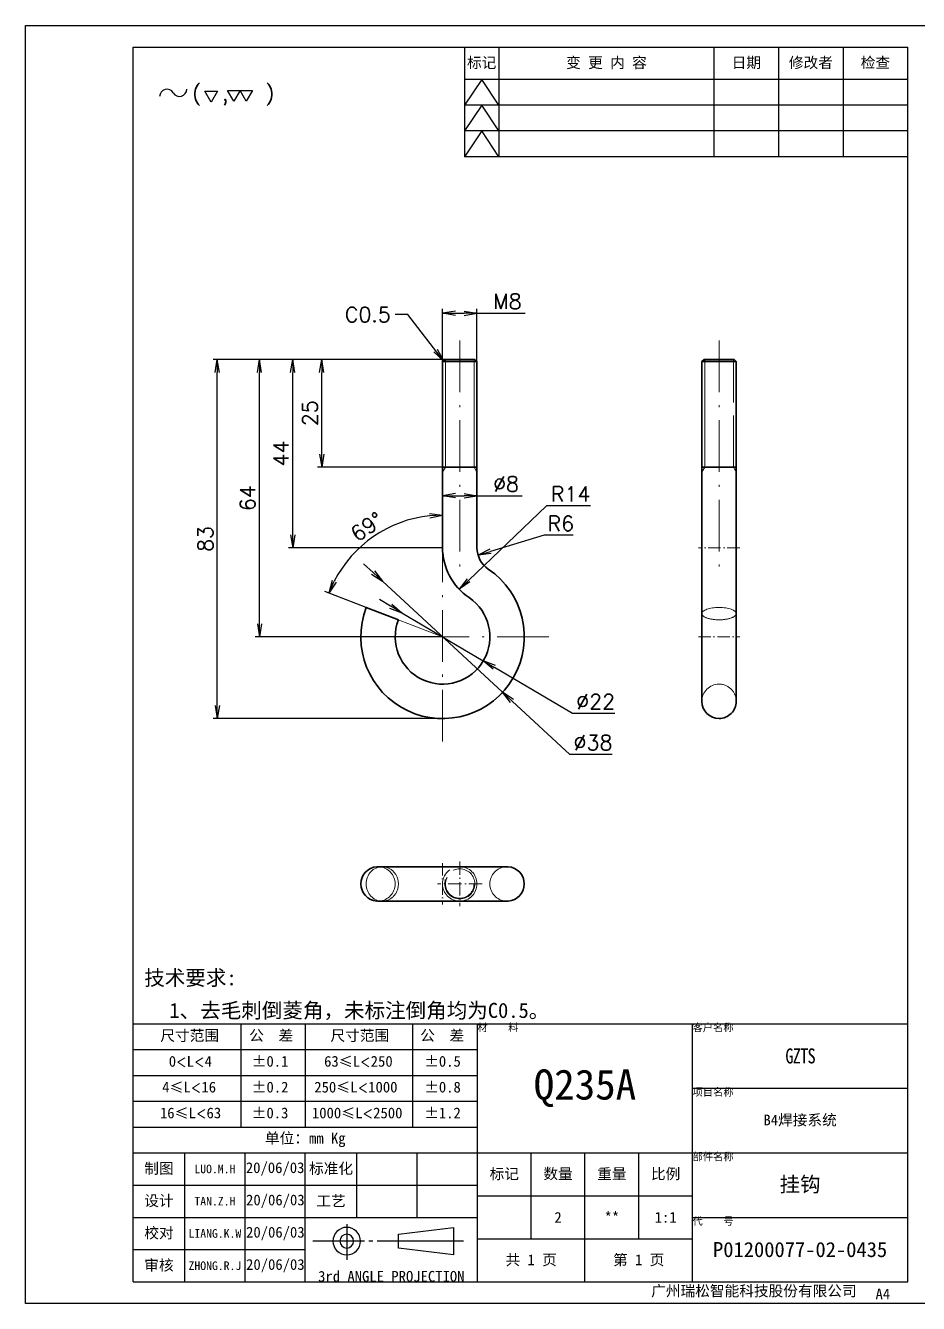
# Model space of a CAD drawing. Header units: millimetres. Extents: x -73083 to 81340, y -6859 to 6812.
# Drawn here: x 80389.9 to 80597.4, y -6859.1 to -6562.1 of the extents above; entities that cross this region are included whole.
import ezdxf

# ---------------------------------------------------------------- set-up
doc = ezdxf.new("R2010")
doc.units = ezdxf.units.MM
for name, pattern in [('AM_ISO02W050', [7.5, 6, -1.5]), ('AM_ISO08W050', [18, 12, -1.5, 3, -1.5]), ('CENTER-HOKUTO', [23, 20, -1, 1, -1]), ('DASHDOT', [18.5, 12, -3, 0.5, -3]), ('DASHED', [15, 12, -3]), ('DASHSPACE', [30, 12, -18]), ('PHANTOM2', [31.75, 15.875, -3.175, 3.175, -3.175, 3.175, -3.175])]:
    doc.linetypes.add(name, pattern=pattern)
for name, color, linetype in [('A4', 7, 'Continuous'), ('title_frame', 7, 'Continuous'), ('word_dim', 253, 'Continuous')]:
    doc.layers.add(name, color=color, linetype=linetype)
for name, color, linetype, lineweight in [('AM_7', 2, 'AM_ISO08W050', 25), ('AM_HID', 1, 'AM_ISO02W050', 25), ('SOLID LINE', 7, 'Continuous', 30)]:
    doc.layers.add(name, color=color, linetype=linetype, lineweight=lineweight)
doc.styles.get("Standard").update_dxf_attribs({"font": 'romans.shx', "bigfont": 'bigfont.shx'})
doc.dimstyles.new('STANDARD1-1', dxfattribs={"dimtxt": 3.5, "dimasz": 3, "dimexe": 1, "dimexo": 0, "dimgap": 1, "dimtad": 3, "dimdsep": 46, "dimtxsty": 'Standard', "dimblk1": 'OPEN', "dimblk2": 'OPEN', "dimsah": 1, "dimcen": 0, "dimclrd": 256, "dimclre": 256, "dimclrt": 3, "dimazin": 2, "dimtfac": 1, "dimtmove": 0, "dimatfit": 3, "dimldrblk": 'OPEN', "dimfxl": 0, "dimtolj": 1, "dimlwd": -1, "dimlwe": -1, "dimarcsym": 0})
doc.dimstyles.new('STANDARD1-1$3', dxfattribs={"dimtxt": 3.5, "dimasz": 3, "dimexe": 1, "dimexo": 0, "dimgap": 1, "dimtad": 3, "dimtoh": 1, "dimdsep": 46, "dimtxsty": 'Standard', "dimblk1": 'OPEN', "dimblk2": 'OPEN', "dimsah": 1, "dimcen": 0, "dimclrd": 256, "dimclre": 256, "dimclrt": 3, "dimazin": 2, "dimtfac": 1, "dimtmove": 0, "dimatfit": 3, "dimldrblk": 'OPEN', "dimfxl": 0, "dimtolj": 1, "dimlwd": 25, "dimlwe": 25, "dimarcsym": 0})
doc.dimstyles.new('STANDARD1-1$4', dxfattribs={"dimtxt": 3.5, "dimasz": 3, "dimexe": 1, "dimexo": 0, "dimgap": 1, "dimtad": 3, "dimtoh": 1, "dimdsep": 46, "dimtxsty": 'Standard', "dimblk1": 'OPEN', "dimblk2": 'OPEN', "dimsah": 1, "dimcen": 0, "dimclrd": 256, "dimclre": 256, "dimclrt": 3, "dimazin": 2, "dimtfac": 1, "dimtmove": 0, "dimatfit": 3, "dimldrblk": 'OPEN', "dimfxl": 0, "dimtolj": 1, "dimlwd": 25, "dimlwe": 25, "dimarcsym": 0})

# ---------------------------------------------------------------- blocks, each defined once
blk = doc.blocks.new('_Open')
at = {"color": 0, "lineweight": -2}
for p, q in [((-1, 0.167), (0, 0)), ((-1, -0.167), (0, 0)), ((0, 0), (-1, 0))]:
    blk.add_line(p, q, dxfattribs=at)
blk = doc.blocks.new('*D1919')
at = {"layer": 'DEFPOINTS', "color": 0, "linetype": 'Continuous', "ltscale": 5}
for p in [(80434.43, -6639.7), (80490.77, -6639.7), (80486.77, -6723.15)]:
    blk.add_point(p, dxfattribs=at)
at = {"layer": 'word_dim', "ltscale": 5}
for p, q in [((80490.77, -6639.7), (80433.43, -6639.7)), ((80434.43, -6720.15), (80434.43, -6642.7)), ((80486.77, -6723.15), (80433.43, -6723.15))]:
    blk.add_line(p, q, dxfattribs=at)
at = {"layer": 'word_dim', "linetype": 'Continuous', "ltscale": 5, "xscale": 3, "yscale": 3, "zscale": 3}
for p, rotation in [((80434.43, -6639.7), 90), ((80434.43, -6723.15), 270)]:
    blk.add_blockref('_Open', p, dxfattribs=dict(at, rotation=rotation))
at = {"layer": 'word_dim', "color": 3, "linetype": 'Continuous', "ltscale": 5, "insert": (80431.68, -6681.42), "char_height": 3.5, "attachment_point": 5, "rotation": 90}
blk.add_mtext('\\A1;83', dxfattribs=at)
blk = doc.blocks.new('*D1920')
at = {"layer": 'DEFPOINTS', "color": 0, "linetype": 'Continuous', "ltscale": 5}
for p in [(80444.23, -6639.7), (80487.45, -6639.7), (80486.77, -6704.15)]:
    blk.add_point(p, dxfattribs=at)
at = {"layer": 'word_dim', "ltscale": 5}
for p, q in [((80487.45, -6639.7), (80443.23, -6639.7)), ((80444.23, -6701.15), (80444.23, -6642.7)), ((80486.77, -6704.15), (80443.23, -6704.15))]:
    blk.add_line(p, q, dxfattribs=at)
at = {"layer": 'word_dim', "linetype": 'Continuous', "ltscale": 5, "xscale": 3, "yscale": 3, "zscale": 3}
for p, rotation in [((80444.23, -6639.7), 90), ((80444.23, -6704.15), 270)]:
    blk.add_blockref('_Open', p, dxfattribs=dict(at, rotation=rotation))
at = {"layer": 'word_dim', "color": 3, "linetype": 'Continuous', "ltscale": 5, "insert": (80441.48, -6671.92), "char_height": 3.5, "attachment_point": 5, "rotation": 90}
blk.add_mtext('\\A1;64', dxfattribs=at)
blk = doc.blocks.new('*D1921')
at = {"layer": 'DEFPOINTS', "color": 0, "linetype": 'Continuous', "ltscale": 5}
for p in [(80451.95, -6639.7), (80490.77, -6639.7), (80486.77, -6683.44)]:
    blk.add_point(p, dxfattribs=at)
at = {"layer": 'word_dim', "ltscale": 5}
for p, q in [((80490.77, -6639.7), (80450.95, -6639.7)), ((80451.95, -6680.44), (80451.95, -6642.7)), ((80486.77, -6683.44), (80450.95, -6683.44))]:
    blk.add_line(p, q, dxfattribs=at)
at = {"layer": 'word_dim', "linetype": 'Continuous', "ltscale": 5, "xscale": 3, "yscale": 3, "zscale": 3}
for p, rotation in [((80451.95, -6639.7), 90), ((80451.95, -6683.44), 270)]:
    blk.add_blockref('_Open', p, dxfattribs=dict(at, rotation=rotation))
at = {"layer": 'word_dim', "color": 3, "linetype": 'Continuous', "ltscale": 5, "insert": (80449.2, -6661.57), "char_height": 3.5, "attachment_point": 5, "rotation": 90}
blk.add_mtext('\\A1;44', dxfattribs=at)
blk = doc.blocks.new('*D1922')
at = {"layer": 'DEFPOINTS', "color": 0, "linetype": 'Continuous', "ltscale": 5}
for p in [(80494.77, -6628.95), (80486.77, -6641.93), (80494.77, -6643.54)]:
    blk.add_point(p, dxfattribs=at)
at = {"layer": 'word_dim', "ltscale": 5}
for p, q in [((80486.77, -6641.93), (80486.77, -6627.95)), ((80489.77, -6628.95), (80491.77, -6628.95)), ((80494.77, -6643.54), (80494.77, -6627.95)), ((80494.77, -6628.95), (80505.94, -6628.95))]:
    blk.add_line(p, q, dxfattribs=at)
at = {"layer": 'word_dim', "linetype": 'Continuous', "ltscale": 5, "xscale": 3, "yscale": 3, "zscale": 3, "rotation": 180}
blk.add_blockref('_Open', (80486.77, -6628.95), dxfattribs=at)
at = {"layer": 'word_dim', "linetype": 'Continuous', "ltscale": 5, "xscale": 3, "yscale": 3, "zscale": 3}
blk.add_blockref('_Open', (80494.77, -6628.95), dxfattribs=at)
at = {"layer": 'word_dim', "color": 3, "linetype": 'Continuous', "ltscale": 5, "insert": (80501.85, -6626.2), "char_height": 3.5, "attachment_point": 5}
blk.add_mtext('\\A1;M8', dxfattribs=at)
blk = doc.blocks.new('*D1923')
at = {"layer": 'DEFPOINTS', "color": 0, "linetype": 'Continuous', "ltscale": 5}
for p in [(80494.77, -6671.38), (80486.77, -6675.77), (80494.77, -6675.77)]:
    blk.add_point(p, dxfattribs=at)
at = {"layer": 'word_dim', "ltscale": 5}
for p, q in [((80486.77, -6675.77), (80486.77, -6670.38)), ((80494.77, -6675.77), (80494.77, -6670.38)), ((80489.77, -6671.38), (80491.77, -6671.38)), ((80494.77, -6671.38), (80505.27, -6671.38))]:
    blk.add_line(p, q, dxfattribs=at)
at = {"layer": 'word_dim', "linetype": 'Continuous', "ltscale": 5, "xscale": 3, "yscale": 3, "zscale": 3, "rotation": 180}
blk.add_blockref('_Open', (80486.77, -6671.38), dxfattribs=at)
at = {"layer": 'word_dim', "linetype": 'Continuous', "ltscale": 5, "xscale": 3, "yscale": 3, "zscale": 3}
blk.add_blockref('_Open', (80494.77, -6671.38), dxfattribs=at)
at = {"layer": 'word_dim', "color": 3, "linetype": 'Continuous', "ltscale": 5, "insert": (80501.52, -6668.63), "char_height": 3.5, "attachment_point": 5}
blk.add_mtext('\\A1;%%c8', dxfattribs=at)
blk = doc.blocks.new('*D1924')
at = {"layer": 'DEFPOINTS', "color": 0, "linetype": 'Continuous', "ltscale": 5}
for p in [(80475.73, -6678.12), (80486.77, -6679.45), (80469.04, -6697.33), (80486.77, -6704.15), (80486.77, -6728.85)]:
    blk.add_point(p, dxfattribs=at)
at = {"layer": 'word_dim', "ltscale": 5}
for p, q in [((80486.77, -6679.45), (80486.77, -6674.87)), ((80469.04, -6697.33), (80459.44, -6693.64))]:
    blk.add_line(p, q, dxfattribs=at)
blk.add_arc((80486.77, -6704.15), 28.28, 96.0805, 152.88, dxfattribs=at)
at = {"layer": 'word_dim', "linetype": 'Continuous', "ltscale": 5, "xscale": 3, "yscale": 3, "zscale": 3}
for p, rotation in [((80486.77, -6675.87), 3.040254924817862), ((80460.37, -6694), 245.920281251508)]:
    blk.add_blockref('_Open', p, dxfattribs=dict(at, rotation=rotation))
at = {"layer": 'word_dim', "color": 3, "linetype": 'Continuous', "ltscale": 5, "insert": (80469.2, -6678.57), "char_height": 3.5, "attachment_point": 5, "rotation": 34.4803}
blk.add_mtext('\\A1;69°', dxfattribs=at)
blk = doc.blocks.new('*D1925')
at = {"layer": 'DEFPOINTS', "color": 0, "linetype": 'Continuous', "ltscale": 5}
for p in [(80477.3, -6698.56), (80496.24, -6709.74)]:
    blk.add_point(p, dxfattribs=at)
at = {"layer": 'word_dim', "linetype": 'Continuous', "lineweight": 25, "ltscale": 5}
for p, q in [((80474.71, -6697.04), (80472.13, -6695.51)), ((80477.3, -6698.56), (80496.24, -6709.74)), ((80516.94, -6721.95), (80498.83, -6711.27)), ((80526.77, -6721.95), (80516.94, -6721.95))]:
    blk.add_line(p, q, dxfattribs=at)
at = {"layer": 'word_dim', "linetype": 'Continuous', "lineweight": 25, "ltscale": 5, "xscale": 3, "yscale": 3, "zscale": 3}
for p, rotation in [((80477.3, -6698.56), 329.4641916677978), ((80496.24, -6709.74), 149.4641916677977)]:
    blk.add_blockref('_Open', p, dxfattribs=dict(at, rotation=rotation))
at = {"layer": 'word_dim', "color": 3, "linetype": 'Continuous', "ltscale": 5, "insert": (80522.36, -6719.2), "char_height": 3.5, "attachment_point": 5}
blk.add_mtext('\\A1;∅22', dxfattribs=at)
blk = doc.blocks.new('*D1926')
at = {"layer": 'DEFPOINTS', "color": 0, "linetype": 'Continuous', "ltscale": 5}
for p in [(80472.82, -6691.25), (80500.72, -6717.05)]:
    blk.add_point(p, dxfattribs=at)
at = {"layer": 'word_dim', "linetype": 'Continuous', "lineweight": 25, "ltscale": 5}
for p, q in [((80470.62, -6689.22), (80468.41, -6687.18)), ((80472.82, -6691.25), (80500.72, -6717.05)), ((80516.32, -6731.48), (80502.92, -6719.09)), ((80526.16, -6731.48), (80516.32, -6731.48))]:
    blk.add_line(p, q, dxfattribs=at)
at = {"layer": 'word_dim', "linetype": 'Continuous', "lineweight": 25, "ltscale": 5, "xscale": 3, "yscale": 3, "zscale": 3}
for p, rotation in [((80472.82, -6691.25), 317.2467215169856), ((80500.72, -6717.05), 137.2467215169856)]:
    blk.add_blockref('_Open', p, dxfattribs=dict(at, rotation=rotation))
at = {"layer": 'word_dim', "color": 3, "linetype": 'Continuous', "ltscale": 5, "insert": (80521.74, -6728.73), "char_height": 3.5, "attachment_point": 5}
blk.add_mtext('\\A1;∅38', dxfattribs=at)
blk = doc.blocks.new('*D1927')
at = {"layer": 'DEFPOINTS', "color": 0, "linetype": 'Continuous', "ltscale": 5}
for p in [(80495.02, -6685.15), (80500.77, -6683.44)]:
    blk.add_point(p, dxfattribs=at)
at = {"layer": 'word_dim', "linetype": 'Continuous', "lineweight": 25, "ltscale": 5}
for p, q in [((80510.42, -6680.57), (80497.89, -6684.29)), ((80517.09, -6680.57), (80510.42, -6680.57))]:
    blk.add_line(p, q, dxfattribs=at)
at = {"layer": 'word_dim', "linetype": 'Continuous', "lineweight": 25, "ltscale": 5, "xscale": 3, "yscale": 3, "zscale": 3, "rotation": 196.5568577965724}
blk.add_blockref('_Open', (80495.02, -6685.15), dxfattribs=at)
at = {"layer": 'word_dim', "color": 3, "linetype": 'Continuous', "ltscale": 5, "insert": (80514.26, -6677.82), "char_height": 3.5, "attachment_point": 5}
blk.add_mtext('\\A1;R6', dxfattribs=at)
blk = doc.blocks.new('*D1928')
at = {"layer": 'DEFPOINTS', "color": 0, "linetype": 'Continuous', "ltscale": 5}
for p in [(80500.77, -6683.44), (80490.63, -6693.1)]:
    blk.add_point(p, dxfattribs=at)
at = {"layer": 'word_dim', "linetype": 'Continuous', "lineweight": 25, "ltscale": 5}
for p, q in [((80510.96, -6673.73), (80492.81, -6691.03)), ((80521.13, -6673.73), (80510.96, -6673.73))]:
    blk.add_line(p, q, dxfattribs=at)
at = {"layer": 'word_dim', "linetype": 'Continuous', "lineweight": 25, "ltscale": 5, "xscale": 3, "yscale": 3, "zscale": 3, "rotation": 223.6083999804688}
blk.add_blockref('_Open', (80490.63, -6693.1), dxfattribs=at)
at = {"layer": 'word_dim', "color": 3, "linetype": 'Continuous', "ltscale": 5, "insert": (80516.54, -6670.98), "char_height": 3.5, "attachment_point": 5}
blk.add_mtext('\\A1;R14', dxfattribs=at)
blk = doc.blocks.new('*D1929')
at = {"layer": 'DEFPOINTS', "color": 0, "linetype": 'Continuous', "ltscale": 5}
for p in [(80458.69, -6639.7), (80490.77, -6639.7), (80488.7, -6664.7)]:
    blk.add_point(p, dxfattribs=at)
at = {"layer": 'word_dim', "ltscale": 5}
for p, q in [((80490.77, -6639.7), (80457.69, -6639.7)), ((80458.69, -6661.7), (80458.69, -6642.7)), ((80488.7, -6664.7), (80457.69, -6664.7))]:
    blk.add_line(p, q, dxfattribs=at)
at = {"layer": 'word_dim', "linetype": 'Continuous', "ltscale": 5, "xscale": 3, "yscale": 3, "zscale": 3}
for p, rotation in [((80458.69, -6639.7), 90), ((80458.69, -6664.7), 270)]:
    blk.add_blockref('_Open', p, dxfattribs=dict(at, rotation=rotation))
at = {"layer": 'word_dim', "color": 3, "linetype": 'Continuous', "ltscale": 5, "insert": (80455.94, -6652.2), "char_height": 3.5, "attachment_point": 5, "rotation": 90}
blk.add_mtext('\\A1;25', dxfattribs=at)
blk = doc.blocks.new('shiage0')
at = {"layer": 'word_dim', "color": 3, "linetype": 'Continuous'}
for centre, start, end in [((1.69, 0), 30, 180), ((4.61, 1.69), 210, 0)]:
    blk.add_arc(centre, 1.69, start, end, dxfattribs=at)
blk = doc.blocks.new('11')
at = {"layer": 'title_frame', "color": 3, "linetype": 'Continuous'}
for points in [[(20.38, 3.57), (18.93, 6.07), (24.71, 6.07), (23.27, 3.57), (21.82, 6.07)], [(15.1, 3.38), (13.66, 5.88), (16.55, 5.88)]]:
    blk.add_lwpolyline(points, close=True, dxfattribs=at)
blk.add_blockref('shiage0', (3.13, 4.67), dxfattribs=at)
blk.add_text('(  ,   )', height=3.5, dxfattribs=at).set_placement((10.71, 3.7))

msp = doc.modelspace()

# ---------------------------------------------------------------- linework, layer by layer
at = {"color": 7, "lineweight": 35, "ltscale": 0.017678}
for p, q in [((80487.26984, -6639.69547), (80486.76984, -6640.19547)), ((80494.26984, -6639.69547), (80494.76984, -6640.19547)), ((80547.53156, -6639.69547), (80547.03156, -6640.19547)), ((80554.53156, -6639.69547), (80555.03156, -6640.19547))]:
    msp.add_line(p, q, dxfattribs=at)
at = {"color": 7, "lineweight": 35}
for p, q in [((80486.76984, -6683.43997), (80486.76984, -6640.19547)), ((80494.76984, -6683.43997), (80494.76984, -6640.19547)), ((80547.03156, -6683.43997), (80547.03156, -6640.19547)), ((80555.03156, -6683.43997), (80555.03156, -6640.19547)), ((80501.79768, -6765.58563), (80471.74207, -6765.58563))]:
    msp.add_line(p, q, dxfattribs=at)
at = {"color": 7, "lineweight": 35, "ltscale": 0.1}
for p, q in [((80486.76984, -6640.19547), (80490.76984, -6640.19547)), ((80490.76984, -6640.19547), (80494.76984, -6640.19547)), ((80547.03156, -6640.19547), (80551.03156, -6640.19547)), ((80551.03156, -6640.19547), (80555.03156, -6640.19547)), ((80551.03156, -6664.69547), (80547.03156, -6664.69547)), ((80555.03156, -6664.69547), (80551.03156, -6664.69547))]:
    msp.add_line(p, q, dxfattribs=at)
at = {"color": 7, "lineweight": 35, "ltscale": 0.0875}
for p, q in [((80487.26984, -6639.69547), (80490.76984, -6639.69547)), ((80494.26984, -6639.69547), (80490.76984, -6639.69547)), ((80551.03156, -6639.69547), (80547.53156, -6639.69547)), ((80551.03156, -6639.69547), (80554.53156, -6639.69547))]:
    msp.add_line(p, q, dxfattribs=at)
at = {"color": 7, "lineweight": 13, "ltscale": 0.0125}
for p, q in [((80487.44636, -6639.69547), (80487.44636, -6640.19547)), ((80494.09333, -6639.69547), (80494.09333, -6640.19547)), ((80547.70808, -6640.19547), (80547.70808, -6639.69547))]:
    msp.add_line(p, q, dxfattribs=at)
at = {"color": 7, "lineweight": 13}
for p, q in [((80487.44636, -6640.19547), (80487.44636, -6664.69547)), ((80494.09333, -6640.19547), (80494.09333, -6664.69547)), ((80547.70808, -6664.69547), (80547.70808, -6640.19547))]:
    msp.add_line(p, q, dxfattribs=at)
at = {"color": 7, "lineweight": 13, "ltscale": 0.033825}
for p, q in [((80487.44636, -6664.69547), (80486.76984, -6665.86719)), ((80494.09333, -6664.69547), (80494.76984, -6665.86719)), ((80547.70808, -6664.69547), (80547.03156, -6665.86719))]:
    msp.add_line(p, q, dxfattribs=at)
at = {"color": 7, "lineweight": 35, "ltscale": 0.012242}
msp.add_line((80486.76984, -6664.69647), (80487.25953, -6664.69647), dxfattribs=at)
at = {"color": 7, "lineweight": 35, "ltscale": 0.187758}
msp.add_line((80494.76984, -6664.69547), (80487.25953, -6664.69547), dxfattribs=at)
msp.add_line((80494.76984, -6664.69547), (80487.25953, -6664.69547), dxfattribs=at)
at = {"color": 7, "lineweight": 35, "ltscale": 0.147943}
msp.add_line((80552.94929, -6664.69547), (80547.03156, -6664.69547), dxfattribs=at)
at = {"color": 7, "lineweight": 35, "ltscale": 0.052057}
msp.add_line((80555.03156, -6664.69547), (80552.94929, -6664.69547), dxfattribs=at)
at = {"color": 7, "lineweight": 35, "ltscale": 0.207124}
for p, q in [((80547.03156, -6683.43997), (80547.03156, -6691.72492)), ((80555.03156, -6683.43997), (80555.03156, -6691.72492))]:
    msp.add_line(p, q, dxfattribs=at)
at = {"color": 7, "lineweight": 35, "ltscale": 0.310684}
for p, q in [((80547.03156, -6691.72492), (80547.03156, -6704.15228)), ((80555.03156, -6691.72492), (80555.03156, -6704.15228))]:
    msp.add_line(p, q, dxfattribs=at)
at = {"color": 7, "lineweight": 35, "ltscale": 0.2}
msp.add_line((80476.50318, -6700.20319), (80469.03651, -6697.33109), dxfattribs=at)
at = {"color": 7, "lineweight": 35, "ltscale": 0.134629}
msp.add_line((80547.03156, -6704.15228), (80547.03156, -6698.76712), dxfattribs=at)
at = {"color": 7, "lineweight": 35, "ltscale": 0.375}
for p, q in [((80547.03156, -6719.15228), (80547.03156, -6704.15228)), ((80547.03156, -6719.15228), (80547.03156, -6704.15228)), ((80555.03156, -6719.15228), (80555.03156, -6704.15228))]:
    msp.add_line(p, q, dxfattribs=at)
at = {"color": 7, "lineweight": 35, "ltscale": 0.025696}
msp.add_line((80471.74201, -6765.58557), (80472.76984, -6765.58563), dxfattribs=at)
at = {"color": 7, "lineweight": 35, "ltscale": 0.11024}
msp.add_line((80490.76026, -6765.58582), (80495.16987, -6765.58563), dxfattribs=at)
at = {"color": 7, "lineweight": 35, "ltscale": 0.164708}
msp.add_line((80495.16987, -6765.58563), (80501.75819, -6765.58563), dxfattribs=at)
at = {"color": 7, "lineweight": 35}
msp.add_lwpolyline([(80502.04279, -6757.59497), (80501.34333, -6757.58563), (80472.08356, -6757.58563), (80471.49689, -6757.59497)], dxfattribs=at)
at = {"color": 7, "linetype": 'DASHSPACE', "lineweight": 13}
msp.add_circle((80490.76984, -6761.58563), 3.3235, dxfattribs=at)
at = {"color": 7, "lineweight": 35}
for centre, radius, start, end in [((80500.76984, -6683.43997), 14, 180.000005, 235.944203), ((80500.76984, -6683.43997), 6, 180.000005, 235.944203), ((80486.76984, -6704.15228), 19, 158.9605362, 55.9442012), ((80486.76984, -6704.15228), 11, 158.9605362, 55.9442012), ((80551.03156, -6719.15228), 4, 180.000005, 269.9999975), ((80551.03156, -6719.15228), 4, 269.9999975, 0), ((80471.76984, -6761.58563), 4, 93.9130452, 266.0869548), ((80501.76984, -6761.58563), 4, 273.913047, 86.086953), ((80490.76984, -6761.58563), 4, 269.7953377, 270.2046368), ((80501.76301, -6761.41238), 4.17333, 269.429745, 273.8442738)]:
    msp.add_arc(centre, radius, start, end, dxfattribs=at)
at = {"layer": 'A4', "linetype": 'Continuous'}
msp.add_lwpolyline([(80389.86435, -6562.09132), (80599.86435, -6562.09132), (80599.86435, -6859.09132), (80389.86435, -6859.09132)], close=True, dxfattribs=at)
at = {"layer": 'AM_7', "linetype": 'DASHDOT', "lineweight": 13}
for p, q in [((80490.76984, -6635.32102), (80490.76984, -6687.81442)), ((80551.03156, -6635.32102), (80551.03156, -6687.81442)), ((80486.76984, -6679.4523), (80486.76984, -6728.8523)), ((80511.46986, -6704.15228), (80462.06983, -6704.15228))]:
    msp.add_line(p, q, dxfattribs=at)
at = {"layer": 'AM_7', "linetype": 'DASHDOT', "lineweight": 13, "ltscale": 0.240015}
msp.add_line((80555.83161, -6683.43997), (80546.23103, -6683.43997), dxfattribs=at)
at = {"layer": 'AM_7', "linetype": 'DASHDOT', "lineweight": 13, "ltscale": 0.239999}
msp.add_line((80546.23157, -6704.15228), (80555.83155, -6704.15228), dxfattribs=at)
at = {"layer": 'AM_7', "linetype": 'DASHDOT', "lineweight": 13, "ltscale": 0.260001}
for p, q in [((80490.76984, -6756.38562), (80490.76984, -6766.78565)), ((80495.96986, -6761.58563), (80485.56983, -6761.58563))]:
    msp.add_line(p, q, dxfattribs=at)
at = {"layer": 'AM_7', "linetype": 'DASHDOT', "lineweight": 13, "ltscale": 0.240072}
msp.add_line((80486.76984, -6756.78305), (80486.76984, -6766.38593), dxfattribs=at)
at = {"layer": 'AM_HID', "linetype": 'DASHED', "lineweight": 13, "ltscale": 0.1}
for p, q in [((80486.76984, -6640.19547), (80490.76984, -6640.19547)), ((80490.76984, -6640.19547), (80494.76984, -6640.19547)), ((80547.03156, -6640.19547), (80551.03156, -6640.19547)), ((80551.03156, -6640.19547), (80555.03156, -6640.19547)), ((80547.03156, -6664.69547), (80551.03156, -6664.69547)), ((80551.03156, -6664.69547), (80555.03156, -6664.69547))]:
    msp.add_line(p, q, dxfattribs=at)
at = {"layer": 'AM_HID', "linetype": 'DASHED', "lineweight": 13}
for p, q in [((80487.44636, -6664.69547), (80487.44636, -6639.69547)), ((80494.09333, -6664.69547), (80494.09333, -6639.69547)), ((80547.70808, -6664.69547), (80547.70808, -6639.69547)), ((80554.35505, -6664.69547), (80554.35505, -6639.69547))]:
    msp.add_line(p, q, dxfattribs=at)
at = {"layer": 'AM_HID', "linetype": 'DASHED', "lineweight": 13, "ltscale": 0.187758}
msp.add_line((80494.28016, -6664.69547), (80486.76984, -6664.69547), dxfattribs=at)
at = {"layer": 'AM_HID', "linetype": 'DASHED', "lineweight": 13, "ltscale": 0.035143}
msp.add_line((80549.11384, -6664.69547), (80547.70814, -6664.69547), dxfattribs=at)
at = {"layer": 'AM_HID', "linetype": 'DASHED', "lineweight": 13, "ltscale": 0.131029}
msp.add_line((80554.35499, -6664.69547), (80549.11384, -6664.69547), dxfattribs=at)
at = {"layer": 'AM_HID', "linetype": 'DASHED', "lineweight": 13, "ltscale": 0.033825}
msp.add_line((80554.35505, -6664.69547), (80555.03156, -6665.86719), dxfattribs=at)
at = {"layer": 'AM_HID', "linetype": 'DASHED', "lineweight": 13, "ltscale": 0.134629}
msp.add_line((80555.03156, -6704.15228), (80555.03156, -6698.76712), dxfattribs=at)
at = {"layer": 'AM_HID', "linetype": 'DASHED', "lineweight": 13, "ltscale": 0.375}
msp.add_line((80555.03156, -6719.15228), (80555.03156, -6704.15228), dxfattribs=at)
at = {"layer": 'AM_HID', "linetype": 'DASHED', "lineweight": 13, "ltscale": 0.165074}
msp.add_line((80495.16987, -6757.58563), (80501.77283, -6757.58563), dxfattribs=at)
at = {"layer": 'AM_HID', "linetype": 'DASHED', "lineweight": 13, "ltscale": 0.000917054}
msp.add_line((80501.75819, -6765.58563), (80501.7215, -6765.58557), dxfattribs=at)
at = {"layer": 'AM_HID', "linetype": 'DASHED', "lineweight": 13}
for points in [[(80472.04279, -6757.59497), (80471.76917, -6757.58566), (80471.76575, -6757.58563), (80471.76862, -6757.58563), (80472.70899, -6757.58563), (80472.76984, -6757.58563)], [(80490.49689, -6757.59497), (80491.29487, -6757.58563), (80495.16987, -6757.58563)]]:
    msp.add_lwpolyline(points, dxfattribs=at)
msp.add_circle((80490.76984, -6761.58563), 3.5, dxfattribs=at)
for centre, radius, start, end in [((80551.03156, -6719.15228), 4, 90.0000025, 179.999995), ((80551.03156, -6719.15228), 4, 0, 90.0000025), ((80471.76984, -6761.58563), 4, 273.913047, 86.086953), ((80490.76984, -6761.58563), 4, 270.2046368, 180.000005), ((80501.76984, -6761.58563), 4, 93.9130452, 266.0869548), ((80501.76936, -6761.56952), 3.9839, 89.9503197, 93.9219927), ((80490.76984, -6761.58563), 4, 179.999995, 269.7953377), ((80471.77216, -6761.53504), 4.05063, 266.1028213, 269.5736161), ((80471.77015, -6761.61887), 3.96681, 269.5941886, 273.941406), ((80490.76319, -6761.43778), 4.14799, 269.9594945, 273.8652903), ((80501.76954, -6761.61874), 3.96695, 266.0586437, 270.4061205)]:
    msp.add_arc(centre, radius, start, end, dxfattribs=at)
for centre, major_axis, ratio, start_param, end_param in [((80551.03156, -6698.76712), (4, 0), 0.359010987, 6.283185307, 9.423744994), ((80551.03156, -6698.76712), (4, 0), 0.359010987, 3.140559687, 4.71238898), ((80551.03156, -6698.76712), (4, 0), 0.359010987, 4.71238898, 6.283185307), ((80472.76984, -6761.58563), (0, -4), 0.933333333, 3.141592654, 6.283185307), ((80472.76984, -6761.58563), (0, -4), 0.933333333, 1.570796327, 3.141592654), ((80472.76984, -6761.58563), (0, -4), 0.933333333, 6.283185307, 7.853981634)]:
    msp.add_ellipse(centre, major_axis=major_axis, ratio=ratio, start_param=start_param, end_param=end_param, dxfattribs=at)
at = {"layer": 'title_frame', "linetype": 'Continuous'}
for p, q in [((80414.86435, -6567.09132), (80594.86435, -6567.09132)), ((80414.86435, -6854.09132), (80414.86435, -6567.09132)), ((80491.86435, -6567.09132), (80491.86435, -6592.59132)), ((80499.86435, -6567.09132), (80499.86435, -6592.59132)), ((80549.86435, -6592.59132), (80549.86435, -6567.09132)), ((80564.86435, -6567.09132), (80564.86435, -6592.59132)), ((80579.86435, -6567.09132), (80579.86435, -6592.59132)), ((80594.86435, -6854.09132), (80594.86435, -6567.09132)), ((80594.86435, -6574.59132), (80491.86435, -6574.59132)), ((80495.86435, -6574.59132), (80491.86435, -6580.59132)), ((80499.86435, -6580.59132), (80495.86435, -6574.59132)), ((80594.86435, -6580.59132), (80491.86435, -6580.59132)), ((80495.86435, -6580.59132), (80491.86435, -6586.59132)), ((80499.86435, -6586.59132), (80495.86435, -6580.59132)), ((80594.86435, -6586.59132), (80491.86435, -6586.59132)), ((80495.86435, -6586.59132), (80491.86435, -6592.59132)), ((80499.86435, -6592.59132), (80495.86435, -6586.59132)), ((80594.86435, -6592.59132), (80491.86435, -6592.59132)), ((80414.86435, -6794.09132), (80594.86435, -6794.09132)), ((80414.86435, -6854.09132), (80414.86435, -6794.09132)), ((80439.86435, -6794.09132), (80439.86435, -6818.09132)), ((80454.86435, -6794.09132), (80454.86435, -6818.09132)), ((80479.86435, -6818.09132), (80479.86435, -6794.09132)), ((80494.86435, -6854.09132), (80494.86435, -6794.09132)), ((80544.86435, -6854.09132), (80544.86435, -6794.09132)), ((80594.86435, -6854.09132), (80594.86435, -6794.09132)), ((80414.86435, -6800.09132), (80494.86435, -6800.09132)), ((80414.86435, -6806.09132), (80494.86435, -6806.09132)), ((80544.86435, -6809.09132), (80594.86435, -6809.09132)), ((80414.86435, -6812.09132), (80494.86435, -6812.09132)), ((80414.86435, -6818.09132), (80494.86435, -6818.09132)), ((80414.86435, -6824.09132), (80594.86435, -6824.09132)), ((80426.86435, -6854.09132), (80426.86435, -6824.09132)), ((80440.86435, -6854.09132), (80440.86435, -6824.09132)), ((80440.86435, -6854.09132), (80440.86435, -6824.09132)), ((80440.86435, -6854.09132), (80440.86435, -6824.09132)), ((80454.86435, -6854.09132), (80454.86435, -6824.09132)), ((80466.86435, -6839.09132), (80466.86435, -6824.09132)), ((80480.86435, -6839.09132), (80480.86435, -6824.09132)), ((80507.36435, -6844.09132), (80507.36435, -6824.09132)), ((80519.86435, -6854.09132), (80519.86435, -6824.09132)), ((80532.36435, -6844.09132), (80532.36435, -6824.09132)), ((80414.86435, -6831.59132), (80494.86435, -6831.59132)), ((80494.86435, -6834.09132), (80544.86435, -6834.09132)), ((80414.86435, -6839.09132), (80494.86435, -6839.09132)), ((80544.86435, -6839.09132), (80594.86435, -6839.09132)), ((80494.86435, -6844.09132), (80544.86435, -6844.09132)), ((80414.86435, -6846.59132), (80454.86435, -6846.59132)), ((80414.86435, -6854.09132), (80594.86435, -6854.09132)), ((80414.86435, -6854.09132), (80594.86435, -6854.09132))]:
    msp.add_line(p, q, dxfattribs=at)
at = {"layer": 'title_frame', "color": 2, "linetype": 'CENTER-HOKUTO'}
for p, q in [((80464.49883, -6840.6729), (80464.49883, -6848.9417)), ((80491.60443, -6844.6089), (80456.59643, -6844.6089))]:
    msp.add_line(p, q, dxfattribs=at)
at = {"layer": 'title_frame', "color": 3, "linetype": 'Continuous'}
for p, q in [((80476.49883, -6843.0089), (80489.29883, -6841.4089)), ((80489.29883, -6841.4089), (80489.29883, -6847.8089)), ((80476.49883, -6846.2089), (80476.49883, -6843.0089)), ((80489.29883, -6847.8089), (80476.49883, -6846.2089))]:
    msp.add_line(p, q, dxfattribs=at)
for radius in [3.2, 1.6]:
    msp.add_arc((80464.49883, -6844.6089), radius, 0, 359.9893827, dxfattribs=at)
at = {"layer": 'word_dim', "color": 6, "linetype": 'PHANTOM2', "lineweight": 9, "ltscale": 5}
msp.add_line((80469.03651, -6697.33108), (80486.76984, -6704.15228), dxfattribs=at)

# ---------------------------------------------------------------- block references
at = {"layer": 'word_dim', "color": 3, "linetype": 'Continuous', "ltscale": 5}
msp.add_blockref('11', (80417.8964, -6583.24152), dxfattribs=at)

# ---------------------------------------------------------------- texts
at = {"layer": 'SOLID LINE', "ltscale": 0.5}
for s, insert, char_height, width, attachment_point in [('\\pt15;{\\fSimHei|b0|i0|c134|p2;\\C3;标记}', (80495.86435, -6570.84132), 2.5, 8, 5), ('\\pt15;{\\fSimHei|b0|i0|c134|p2;\\C3;变 更 内 容}', (80524.86435, -6570.84132), 2.5, 50, 5), ('\\pt15;{\\fSimHei|b0|i0|c134|p2;\\C3;日期}', (80557.36435, -6570.84132), 2.5, 15, 5), ('\\pt15;{\\fSimHei|b0|i0|c134|p2;\\C3;修改者}', (80572.36435, -6570.84132), 2.5, 15, 5), ('\\pt15;{\\fSimHei|b0|i0|c134|p2;\\C3;检查}', (80587.36435, -6570.84132), 2.5, 15, 5), ('\\pt21;{\\fSimHei|b0|i0|c134|p2;\\C3;技术要求:}', (80417.44583, -6781.66004), 3.5, 30.060526, 1), ('\\pt21;{\\fSimHei|b0|i0|c134|p2;\\C3;\\P1、去毛刺倒菱角，未标注倒角均为C0.5。}', (80423.29515, -6783.40125), 3.5, 111.5909352, 1), ('\\pt15;{\\fSimHei|b0|i0|c134|p2;\\C3;尺寸范围}', (80421.18431, -6795.56238), 2.5, 45.3015188, 1), ('\\pt15;{\\fSimHei|b0|i0|c134|p2;\\C3;公  差}', (80441.83805, -6795.56238), 2.5, 45.3015188, 1), ('\\pt15;{\\fSimHei|b0|i0|c134|p2;\\C3;尺寸范围}', (80460.73176, -6795.56238), 2.5, 45.3015188, 1), ('\\pt15;{\\fSimHei|b0|i0|c134|p2;\\C3;公  差}', (80481.57041, -6795.56238), 2.5, 45.3015188, 1), ('{\\fSimHei|b0|i0|c134|p2;\\C3;材    料}', (80494.86435, -6794.09132), 1.75, 50, 1), ('\\pt10.5;{\\fSimHei|b0|i0|c134|p2;\\C3;客户名称}', (80544.86435, -6794.09132), 1.75, 50, 1), ('{\\fSimHei|b0|i0|c134|p2;\\W0.8;\\T0.9;\\C3;GZTS}', (80569.86435, -6801.59132), 3.5, 50, 5), ('\\pt15;{\\fSimHei|b0|i0|c134|p2;\\C3;0\\Fromans,bigfont|c134;\\H0.9583x;<\\fSimHei|b0|i0|c134|p2;\\H1.044x;L\\Fromans,bigfont|c134;\\H0.9583x;<\\fSimHei|b0|i0|c134|p2;\\H1.044x;4}', (80423.14488, -6801.56238), 2.5, 45.3015188, 1), ('\\pt15;{\\fSimHei|b0|i0|c134|p2;\\C3;%%P0.1}', (80442.44669, -6801.56238), 2.5, 45.3015188, 1), ('\\pt15;{\\fSimHei|b0|i0|c134|p2;\\C3;63\\H0.9583x;≤\\H1.044x;L\\Fromans,bigfont|c134;\\H0.9579x;<\\fSimHei|b0|i0|c134|p2;\\H1.044x;250}', (80459.24803, -6801.56238), 2.5, 45.3015188, 1), ('\\pt15;{\\fSimHei|b0|i0|c134|p2;\\C3;%%P0.5}', (80482.51701, -6801.56238), 2.5, 45.3015188, 1), ('\\pt42;{\\fSimHei|b0|i0|c134|p2;\\C3;Q235A}', (80519.86435, -6809.09132), 7, 50, 5), ('\\pt15;{\\fSimHei|b0|i0|c134|p2;\\C3;4\\H0.9583x;≤\\H1.043x;L\\Fromans,bigfont|c134;\\H0.9588x;<\\fSimHei|b0|i0|c134|p2;\\H1.043x;16}', (80421.61086, -6807.56238), 2.5, 45.3015188, 1), ('\\pt15;{\\fSimHei|b0|i0|c134|p2;\\C3;%%P0.2}', (80442.44669, -6807.56238), 2.5, 45.3015188, 1), ('\\pt15;{\\fSimHei|b0|i0|c134|p2;\\C3;250\\H0.9583x;≤\\H1.044x;L\\Fromans,bigfont|c134;\\H0.9579x;<\\fSimHei|b0|i0|c134|p2;\\H1.044x;1000}', (80456.96539, -6807.56238), 2.5, 45.3015188, 1), ('\\pt15;{\\fSimHei|b0|i0|c134|p2;\\C3;%%P0.8}', (80482.51701, -6807.56238), 2.5, 45.3015188, 1), ('\\pt10.5;{\\fSimHei|b0|i0|c134|p2;\\C3;项目名称}', (80544.86435, -6809.09132), 1.75, 50, 1), ('\\pt15;{\\fSimHei|b0|i0|c134|p2;\\C3;16\\H0.9583x;≤\\H1.044x;L\\Fromans,bigfont|c134;\\H0.9579x;<\\fSimHei|b0|i0|c134|p2;\\H1.044x;63}', (80421.09581, -6813.56238), 2.5, 45.3015188, 1), ('\\pt15;{\\fSimHei|b0|i0|c134|p2;\\C3;%%P0.3}', (80442.44669, -6813.56238), 2.5, 45.3015188, 1), ('\\pt15;{\\fSimHei|b0|i0|c134|p2;\\C3;%%P1.2}', (80482.51701, -6813.56238), 2.5, 45.3015188, 1), ('{\\fSimHei|b0|i0|c134|p2;\\C3;B4焊接系统}', (80569.86435, -6816.59132), 2.5, 50, 5), ('\\pt15;{\\fSimHei|b0|i0|c134|p2;\\C3;单位：mm Kg}', (80454.86435, -6821.09132), 2.5, 80, 5), ('\\pt10.5;{\\fSimHei|b0|i0|c134|p2;\\C3;部件名称}', (80544.86435, -6824.09132), 1.75, 50, 1), ('\\pt15;{\\fSimHei|b0|i0|c134|p2;\\C3;制图}', (80420.86435, -6827.84132), 2.5, 12, 5), ('\\pt288;{\\fSimHei|b0|i0|c134|p2;\\H0.8x;\\C3;LUO.M.H}', (80433.86435, -6827.84132), 2.5, 14, 5), ('\\pt60;{\\fSimHei|b0|i0|c134|p2;\\C3;20/06/03}', (80447.86435, -6827.84132), 2.5, 14, 5), ('\\pt15;{\\fSimHei|b0|i0|c134|p2;\\C3;标准化}', (80460.86435, -6827.84132), 2.5, 12, 5), ('\\pt15;{\\fSimHei|b0|i0|c134|p2;\\C3;标记}', (80501.11435, -6829.09132), 2.5, 12.5, 5), ('\\pt15;{\\fSimHei|b0|i0|c134|p2;\\C3;数量}', (80513.61435, -6829.09132), 2.5, 12.5, 5), ('\\pt15;{\\fSimHei|b0|i0|c134|p2;\\C3;重量}', (80526.11435, -6829.09132), 2.5, 12.5, 5), ('\\pt15;{\\fSimHei|b0|i0|c134|p2;\\C3;比例}', (80538.61435, -6829.09132), 2.5, 12.5, 5), ('{\\fSimHei|b0|i0|c134|p2;\\C3;挂钩}', (80569.86435, -6831.59132), 3.5, 50, 5), ('\\pt15;{\\fSimHei|b0|i0|c134|p2;\\C3;设计}', (80420.86435, -6835.34132), 2.5, 12, 5), ('\\pt60;{\\fSimHei|b0|i0|c134|p2;\\C3;20/06/03}', (80447.91498, -6835.34132), 2.5, 13.8987286, 5), ('\\pt15;{\\fSimHei|b0|i0|c134|p2;\\C3;工艺}', (80460.86435, -6835.34132), 2.5, 12, 5), ('\\pt288;{\\fSimHei|b0|i0|c134|p2;\\H0.8x;\\C3;TAN.Z.H}', (80433.86435, -6835.34132), 2.5, 14, 5), ('\\pt15;{\\fSimHei|b0|i0|c134|p2;\\C3;2}', (80513.61435, -6839.09132), 2.5, 12.5, 5), ('\\pt15;{\\fSimHei|b0|i0|c134|p2;\\C3;**}', (80526.11435, -6839.09132), 2.5, 12.5, 5), ('\\pt15;{\\fSimHei|b0|i0|c134|p2;\\C3;1:1}', (80538.61435, -6839.09132), 2.5, 12.5, 5), ('\\pt10.5;{\\fSimHei|b0|i0|c134|p2;\\C3;代    号}', (80544.86435, -6839.09132), 1.75, 50, 1), ('\\pt15;{\\fSimHei|b0|i0|c134|p2;\\C3;校对}', (80420.86435, -6842.84132), 2.5, 12, 5), ('\\pt288;{\\fSimHei|b0|i0|c134|p2;\\H0.8x;\\C3;LIANG.K.W}', (80433.86435, -6842.84132), 2.5, 14, 5), ('\\pt60;{\\fSimHei|b0|i0|c134|p2;\\C3;20/06/03}', (80447.91498, -6842.84132), 2.5, 13.8987286, 5), ('{\\fSimHei|b0|i0|c134|p2;\\C3;P01200077-02-0435}', (80569.86435, -6846.59132), 3.5, 50, 5), ('\\pt15;{\\fSimHei|b0|i0|c134|p2;\\C3;审核}', (80420.86435, -6850.34132), 2.5, 12, 5), ('\\pt60;{\\fSimHei|b0|i0|c134|p2;\\C3;20/06/03}', (80447.91498, -6850.34132), 2.5, 13.8987286, 5), ('\\pt15;{\\fSimHei|b0|i0|c134|p2;\\C3;共 1 页}', (80507.36435, -6849.09132), 2.5, 25, 5), ('\\pt15;{\\fSimHei|b0|i0|c134|p2;\\C3;第 1 页}', (80532.36435, -6849.09132), 2.5, 25, 5), ('\\pt288;{\\fSimHei|b0|i0|c134|p2;\\H0.8x;\\C3;ZHONG.R.J}', (80433.86435, -6850.34132), 2.5, 14, 5), ('{\\fSimHei|b0|i0|c134|p2;\\C3;3rd ANGLE PROJECTION}', (80474.86435, -6854.09132), 2.5, 40, 8)]:
    msp.add_mtext(s, dxfattribs=dict(at, insert=insert, char_height=char_height, width=width, attachment_point=attachment_point))
at = {"layer": 'SOLID LINE', "ltscale": 0.5, "insert": (80456.41669, -6813.56238), "char_height": 2.5, "width": 45.3015188, "attachment_point": 1, "line_spacing_factor": 0.72}
msp.add_mtext('\\pt15;{\\fSimHei|b0|i0|c134|p2;\\C3;1000\\H0.9583x;≤\\H1.044x;L\\Fromans,bigfont|c134;\\H0.9579x;<\\fSimHei|b0|i0|c134|p2;\\H1.044x;2500}', dxfattribs=at)
at = {"layer": 'word_dim', "color": 3, "linetype": 'Continuous', "ltscale": 5, "insert": (80474.72027, -6631.0088), "char_height": 3.5, "attachment_point": 9}
msp.add_mtext('\\A1;C0.5', dxfattribs=at)
at = {"layer": 'word_dim', "linetype": 'Continuous', "char_height": 2.5, "width": 66.8459239, "attachment_point": 1}
for s, insert in [('\\pt15;{\\fSimHei|b0|i0|c134|p2;\\C3;广州瑞松智能科技股份有限公司}', (80535.25878, -6854.92497)), ('\\pt21;{\\fSimHei|b0|i0|c134|p2;\\C3;A4}', (80587.39142, -6855.63426))]:
    msp.add_mtext(s, dxfattribs=dict(at, insert=insert))

# ---------------------------------------------------------------- dimensions: what is measured, and where the dimension line sits
at = {"layer": 'word_dim', "color": 3, "linetype": 'Continuous', "ltscale": 5}
dim = msp.add_linear_dim(base=(80494.76984, -6628.95194), p1=(80486.76984, -6641.92586), p2=(80494.76984, -6643.54482), text='M<>', dimstyle='STANDARD1-1', dxfattribs=at)
dim.commit()
dim.dimension.update_dxf_attribs({"geometry": '*D1922', "text_midpoint": (80501.85318, -6626.20194)})
for base, p1, p2, picture, middle in [((80434.42732, -6639.69547), (80486.76984, -6723.15228), (80490.76984, -6639.69547), '*D1919', (80431.67732, -6681.42387)), ((80444.22575, -6639.69547), (80486.76984, -6704.15228), (80487.44636, -6639.69547), '*D1920', (80441.47575, -6671.92387)), ((80451.94506, -6639.69547), (80486.76984, -6683.43997), (80490.76984, -6639.69547), '*D1921', (80449.19506, -6661.56772))]:
    dim = msp.add_linear_dim(base=base, p1=p1, p2=p2, angle=90, dimstyle='STANDARD1-1', override={"dimdec": 0}, dxfattribs=at)
    dim.commit()
    dim.dimension.update_dxf_attribs({"geometry": picture, "text_midpoint": middle})
dim = msp.add_linear_dim(base=(80458.68843, -6639.69547), p1=(80488.701, -6664.69547), p2=(80490.76984, -6639.69547), angle=90, dimstyle='STANDARD1-1', dxfattribs=at)
dim.commit()
dim.dimension.update_dxf_attribs({"geometry": '*D1929', "text_midpoint": (80455.93843, -6652.19547)})
dim = msp.add_linear_dim(base=(80494.76984, -6671.38358), p1=(80486.76984, -6675.76613), p2=(80494.76984, -6675.76613), text='%%c<>', dimstyle='STANDARD1-1', dxfattribs=at)
dim.commit()
dim.dimension.update_dxf_attribs({"geometry": '*D1923', "text_midpoint": (80501.51984, -6671.38358), "dimtype": 160})
for mpoint, picture, middle in [((80490.63285, -6693.09613), '*D1928', (80510.95875, -6673.73436)), ((80495.01862, -6685.14977), '*D1927', (80510.42433, -6680.56976))]:
    dim = msp.add_radius_dim(center=(80500.76984, -6683.43997), mpoint=mpoint, dimstyle='STANDARD1-1$4', override={"dimtmove": 1}, dxfattribs=at)
    dim.commit()
    dim.dimension.update_dxf_attribs({"geometry": picture, "text_midpoint": middle, "dimtype": 164})
dim = msp.add_angular_dim_2l(base=(80475.72522, -6678.11617), line1=((80486.76984, -6679.4523), (80486.76984, -6728.8523)), line2=((80469.03651, -6697.33108), (80486.76984, -6704.15228)), dimstyle='STANDARD1-1', override={"dimadec": 1}, dxfattribs=at)
dim.commit()
dim.dimension.update_dxf_attribs({"geometry": '*D1924', "text_midpoint": (80469.20202, -6678.57208)})
for p1, p2, picture, middle in [((80472.81845, -6691.25427), (80500.72123, -6717.0503), '*D1926', (80521.741, -6731.47531)), ((80477.29541, -6698.56344), (80496.24427, -6709.74113), '*D1925', (80522.35592, -6721.94883))]:
    dim = msp.add_diameter_dim_2p(p1=p1, p2=p2, dimstyle='STANDARD1-1$3', dxfattribs=at)
    dim.commit()
    dim.dimension.update_dxf_attribs({"geometry": picture, "text_midpoint": middle, "dimtype": 163})

# ---------------------------------------------------------------- leaders
at = {"layer": 'word_dim', "color": 3, "linetype": 'Continuous', "ltscale": 5, "annotation_type": 0, "has_hookline": 1, "hookline_direction": 1, "text_width": 10.83333}
msp.add_leader([(80486.96019, -6640.00512), (80478.72027, -6629.2588), (80475.72027, -6629.2588)], dimstyle='STANDARD1-1', override={"dimgap": 1, "dimtad": 0}, dxfattribs=at)

doc.saveas('drawing.dxf')
